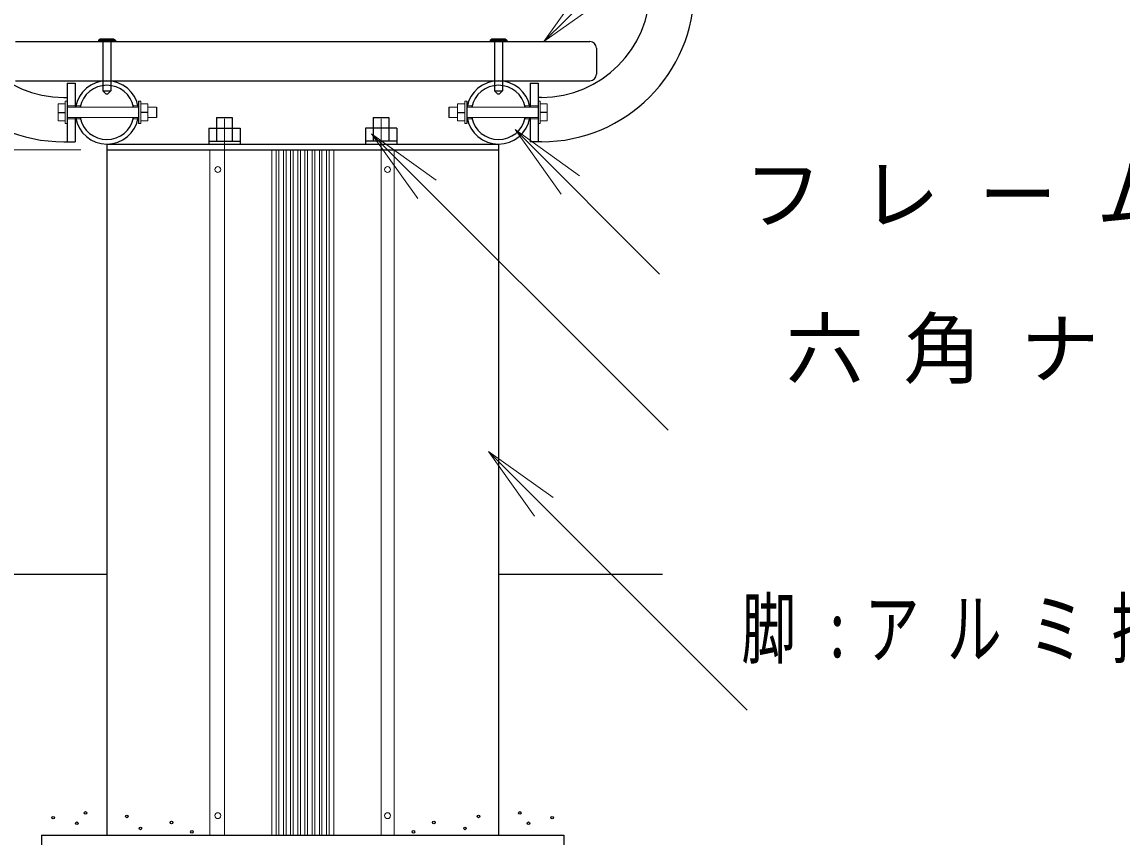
# Model space of a CAD drawing. Units: millimetres on the paper, scale 1:20. Extents: x -365 to 0, y -5 to 257.
# Drawn here: x -110.54 to -68.41, y 77.31 to 108.53 of the extents above; entities that cross this region are included whole.
import ezdxf

# ---------------------------------------------------------------- set-up
doc = ezdxf.new("R2010")
doc.units = ezdxf.units.MM
doc.linetypes.add('USER2', pattern=[6, 3, -1, 1, -1])
doc.layers.add('LY_1', color=7, linetype='Continuous', lineweight=25)
doc.styles.add('ＭＳ ゴシック', font='')
doc.styles.get('ＭＳ ゴシック').set_extended_font_data('MS Gothic')

# ---------------------------------------------------------------- blocks, each defined once
blk = doc.blocks.new('open_arrow')
at = {"color": 0, "linetype": 'Continuous', "lineweight": -2}
blk.add_lwpolyline([(7.5, 1.25), (0, 0), (7.5, -1.25)], dxfattribs=at)

msp = doc.modelspace()

# ---------------------------------------------------------------- linework, layer by layer
at = {"layer": 'LY_1', "lineweight": 13}
for p, q in [((-90.554, 107.779), (-83.236, 115.096)), ((-109.159, 105.389), (-109.159, 104.739)), ((-109.159, 105.389), (-108.884, 105.389)), ((-108.884, 105.489), (-108.884, 104.639)), ((-108.884, 105.489), (-108.804, 105.489)), ((-105.994, 105.489), (-106.074, 105.489)), ((-105.994, 105.489), (-105.994, 104.639)), ((-105.719, 105.389), (-105.994, 105.389)), ((-105.719, 105.389), (-105.719, 104.739)), ((-93.859, 105.389), (-93.584, 105.389)), ((-93.859, 105.389), (-93.859, 104.739)), ((-93.584, 105.489), (-93.504, 105.489)), ((-93.584, 105.489), (-93.584, 104.639)), ((-90.694, 105.489), (-90.774, 105.489)), ((-90.694, 105.489), (-90.694, 104.639)), ((-90.419, 105.389), (-90.694, 105.389)), ((-90.419, 105.389), (-90.419, 104.739)), ((-108.504, 105.314), (-108.804, 105.314)), ((-106.074, 105.264), (-108.804, 105.264)), ((-108.298, 105.314), (-108.478, 105.314)), ((-106.1, 105.314), (-106.279, 105.314)), ((-105.384, 105.264), (-105.719, 105.264)), ((-94.194, 105.264), (-93.859, 105.264)), ((-93.504, 105.264), (-90.774, 105.264)), ((-93.478, 105.314), (-93.298, 105.314)), ((-91.279, 105.314), (-91.1, 105.314)), ((-91.074, 105.314), (-90.774, 105.314)), ((-109.159, 104.739), (-108.884, 104.739)), ((-108.884, 104.639), (-108.804, 104.639)), ((-106.074, 104.864), (-108.804, 104.864)), ((-108.504, 104.814), (-108.804, 104.814)), ((-108.298, 104.814), (-108.478, 104.814)), ((-106.1, 104.814), (-106.279, 104.814)), ((-105.994, 104.639), (-106.074, 104.639)), ((-105.719, 104.739), (-105.994, 104.739)), ((-105.384, 104.864), (-105.719, 104.864)), ((-94.194, 104.864), (-93.859, 104.864)), ((-93.859, 104.739), (-93.584, 104.739)), ((-93.584, 104.639), (-93.504, 104.639)), ((-93.504, 104.864), (-90.774, 104.864)), ((-93.478, 104.814), (-93.298, 104.814)), ((-91.279, 104.814), (-91.1, 104.814)), ((-91.074, 104.814), (-90.774, 104.814)), ((-90.694, 104.639), (-90.774, 104.639)), ((-90.419, 104.739), (-90.694, 104.739)), ((-97.15, 104.241), (-85.796, 92.887)), ((-91.656, 104.405), (-86.118, 98.867)), ((-108.289, 103.624), (-122.039, 103.624)), ((-103.339, 103.624), (-103.339, 77.374)), ((-102.789, 103.624), (-102.789, 77.374)), ((-100.976, 103.624), (-100.976, 77.374)), ((-100.801, 103.624), (-100.801, 77.374)), ((-100.701, 103.624), (-100.701, 77.374)), ((-100.526, 103.624), (-100.526, 77.374)), ((-100.426, 103.624), (-100.426, 77.374)), ((-100.251, 103.624), (-100.251, 77.374)), ((-100.151, 103.624), (-100.151, 77.374)), ((-99.976, 103.624), (-99.976, 77.374)), ((-99.876, 103.624), (-99.876, 77.374)), ((-99.701, 103.624), (-99.701, 77.374)), ((-99.601, 103.624), (-99.601, 77.374)), ((-99.426, 103.624), (-99.426, 77.374)), ((-99.326, 103.624), (-99.326, 77.374)), ((-99.151, 103.624), (-99.151, 77.374)), ((-99.051, 103.624), (-99.051, 77.374)), ((-98.876, 103.624), (-98.876, 77.374)), ((-98.776, 103.624), (-98.776, 77.374)), ((-98.601, 103.624), (-98.601, 77.374)), ((-96.789, 103.624), (-96.789, 77.374)), ((-96.289, 103.624), (-96.289, 77.374)), ((-92.675, 92.073), (-82.764, 82.162))]:
    msp.add_line(p, q, dxfattribs=at)
at = {"layer": 'LY_1'}
for p, q in [((-107.614, 107.829), (-107.539, 107.879)), ((-107.539, 107.879), (-107.039, 107.879)), ((-107.039, 107.879), (-106.964, 107.829)), ((-92.614, 107.829), (-92.539, 107.879)), ((-92.539, 107.879), (-92.039, 107.879)), ((-92.039, 107.879), (-91.964, 107.829)), ((-110.789, 107.779), (-88.789, 107.779)), ((-107.614, 107.829), (-107.614, 107.779)), ((-107.614, 107.829), (-106.964, 107.829)), ((-107.439, 107.779), (-107.439, 105.892)), ((-107.139, 107.779), (-107.139, 105.892)), ((-106.964, 107.829), (-106.964, 107.779)), ((-92.614, 107.829), (-92.614, 107.779)), ((-92.614, 107.829), (-91.964, 107.829)), ((-92.439, 107.779), (-92.439, 105.892)), ((-92.139, 107.779), (-92.139, 105.892)), ((-91.964, 107.829), (-91.964, 107.779)), ((-88.539, 107.529), (-88.539, 106.529)), ((-110.789, 106.279), (-88.789, 106.279)), ((-108.804, 106.189), (-108.804, 103.939)), ((-108.804, 106.189), (-108.504, 106.189)), ((-108.504, 106.189), (-108.504, 105.264)), ((-91.074, 106.189), (-90.774, 106.189)), ((-91.074, 106.189), (-91.074, 105.264)), ((-90.774, 106.189), (-90.774, 103.939)), ((-107.439, 105.892), (-107.139, 105.892)), ((-107.439, 105.892), (-107.326, 105.779)), ((-107.326, 105.779), (-107.251, 105.779)), ((-107.251, 105.779), (-107.139, 105.892)), ((-92.439, 105.892), (-92.139, 105.892)), ((-92.439, 105.892), (-92.326, 105.779)), ((-92.326, 105.779), (-92.251, 105.779)), ((-92.251, 105.779), (-92.139, 105.892)), ((-108.939, 105.639), (-108.804, 105.639)), ((-106.074, 105.489), (-106.074, 104.639)), ((-93.504, 105.489), (-93.504, 104.639)), ((-90.639, 105.639), (-90.774, 105.639)), ((-109.159, 105.064), (-108.884, 105.064)), ((-105.719, 105.064), (-105.994, 105.064)), ((-105.384, 105.264), (-105.384, 104.864)), ((-94.194, 105.264), (-94.194, 104.864)), ((-93.859, 105.064), (-93.584, 105.064)), ((-90.419, 105.064), (-90.694, 105.064)), ((-108.504, 104.864), (-108.504, 103.939)), ((-103.089, 104.874), (-102.489, 104.874)), ((-103.089, 104.874), (-103.089, 103.964)), ((-102.489, 104.874), (-102.489, 103.964)), ((-97.089, 104.874), (-96.489, 104.874)), ((-97.089, 104.874), (-97.089, 103.964)), ((-96.489, 104.874), (-96.489, 103.964)), ((-91.074, 104.864), (-91.074, 103.939)), ((-103.389, 104.464), (-102.189, 104.464)), ((-103.389, 104.464), (-103.389, 103.849)), ((-102.189, 104.464), (-102.189, 103.849)), ((-96.189, 104.464), (-97.389, 104.464)), ((-97.389, 104.464), (-97.389, 103.849)), ((-96.189, 104.464), (-96.189, 103.849)), ((-108.939, 103.939), (-108.504, 103.939)), ((-107.289, 103.849), (-92.289, 103.849)), ((-107.289, 103.849), (-107.289, 77.374)), ((-103.389, 103.964), (-102.189, 103.964)), ((-96.189, 103.964), (-97.389, 103.964)), ((-92.289, 103.849), (-92.289, 77.374)), ((-90.639, 103.939), (-91.074, 103.939)), ((-107.289, 103.624), (-92.289, 103.624)), ((-114.297, 87.374), (-107.289, 87.374)), ((-92.289, 87.374), (-86.006, 87.374)), ((-109.789, 77.374), (-109.789, 70.874)), ((-109.789, 77.374), (-89.789, 77.374)), ((-89.789, 77.374), (-89.789, 70.874))]:
    msp.add_line(p, q, dxfattribs=at)
at = {"layer": 'LY_1', "linetype": 'USER2', "lineweight": 13}
for p, q in [((-102.789, 104.818), (-102.789, 103.624)), ((-96.789, 104.818), (-96.789, 103.624))]:
    msp.add_line(p, q, dxfattribs=at)
at = {"layer": 'LY_1', "lineweight": 13}
for centre in [(-103.039, 102.874), (-96.539, 102.874), (-103.039, 78.124), (-96.539, 78.124)]:
    msp.add_circle(centre, 0.113, dxfattribs=at)
at = {"layer": 'LY_1'}
for centre in [(-109.347, 78.045), (-108.108, 78.226), (-106.522, 78.094), (-93.055, 78.094), (-91.469, 78.226), (-90.231, 78.045), (-108.439, 77.83), (-106.005, 77.635), (-104.813, 77.858), (-104.03, 77.504), (-95.548, 77.504), (-94.765, 77.858), (-93.573, 77.635), (-91.139, 77.83)]:
    msp.add_circle(centre, 0.05, dxfattribs=at)
for centre, radius, start, end in [((-108.939, 109.789), 5.85, 90, 270), ((-90.639, 109.789), 5.85, 270, 90), ((-108.939, 109.789), 4.15, 90, 270), ((-90.639, 109.789), 4.15, 270, 90), ((-88.789, 107.529), 0.25, 0, 90), ((-107.289, 105.064), 1.215, 9.4736, 170.5264), ((-92.289, 105.064), 1.215, 9.4736, 170.5264), ((-88.789, 106.529), 0.25, 270, 0), ((-107.289, 105.064), 1.04, 11.0865, 168.9135), ((-92.289, 105.064), 1.04, 11.0865, 168.9135), ((-107.289, 105.064), 1.215, 189.4751, 350.5249), ((-107.289, 105.064), 1.04, 191.0882, 348.9118), ((-92.289, 105.064), 1.215, 189.4751, 350.5249), ((-92.289, 105.064), 1.04, 191.0882, 348.9118)]:
    msp.add_arc(centre, radius, start, end, dxfattribs=at)

# ---------------------------------------------------------------- block references
at = {"layer": 'LY_1', "lineweight": 13, "xscale": 0.4, "yscale": 0.4}
for p, rotation in [((-90.554, 107.779), 45), ((-97.15, 104.241), 315), ((-91.656, 104.405), 315), ((-92.675, 92.073), 315)]:
    msp.add_blockref('open_arrow', p, dxfattribs=dict(at, rotation=rotation))

# ---------------------------------------------------------------- texts
at = {"layer": 'LY_1', "char_height": 2.199, "attachment_point": 4, "style": 'ＭＳ ゴシック'}
for s, insert in [('\\T1.5;フレーム:40ASGP', (-82.892, 101.867)), ('\\T1.5;六角ナット\\~2-M12\\~SUS', (-81.283, 95.887)), ('\\T1.5;\\W0.7;脚:アルミ押出材', (-82.986, 85.162))]:
    msp.add_mtext(s, dxfattribs=dict(at, insert=insert))

doc.saveas('drawing.dxf')
